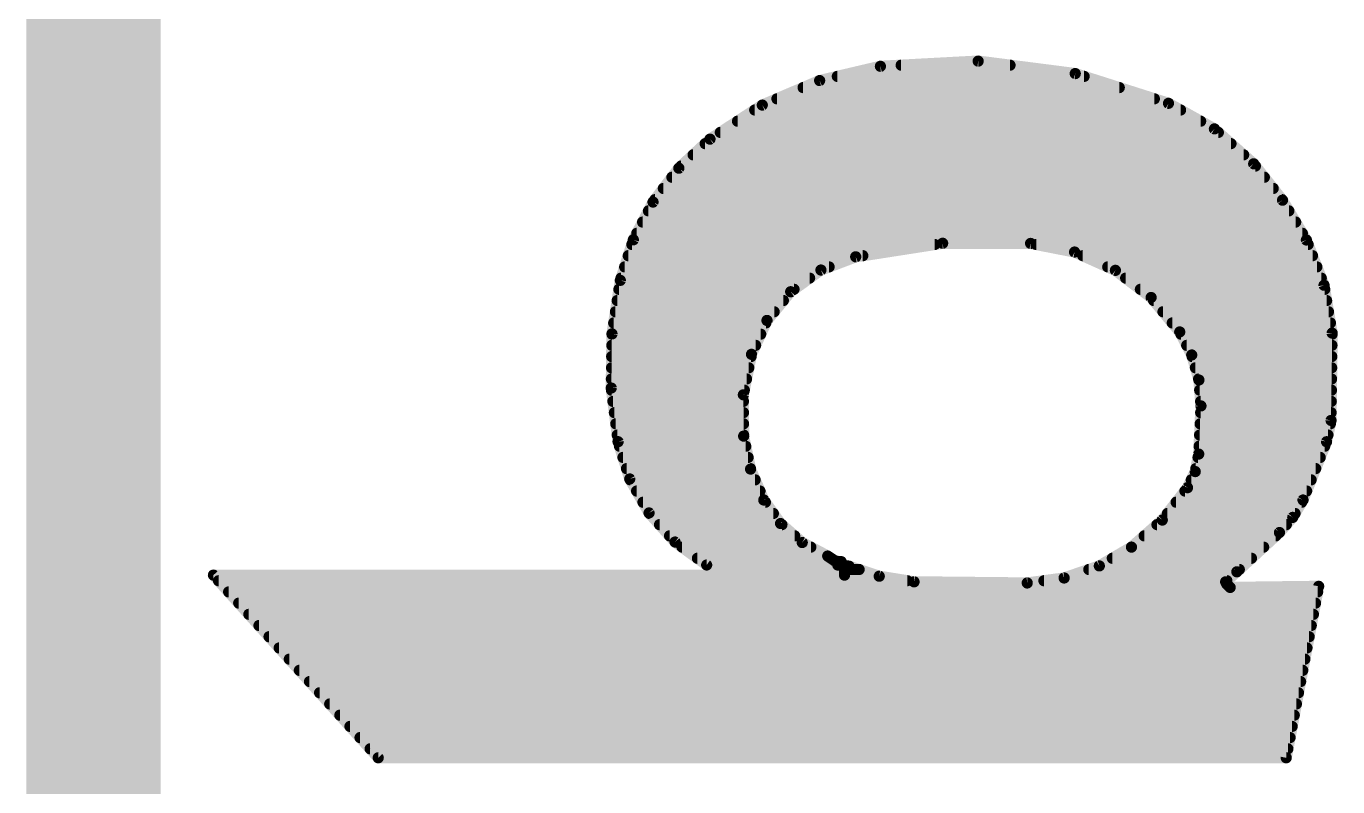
# Model space of a CAD drawing. Extents: x -6.3 to 44.5, y -10.2 to 43.3.
# Drawn here: x -0.152 to 2.819, y 8.448 to 10.172 of the extents above; entities that cross this region are included whole.
import ezdxf

# ---------------------------------------------------------------- set-up
doc = ezdxf.new("R2010")
doc.units = 0
doc.layers.add('20', color=53, linetype='CONTINUOUS')
doc.layers.add('22', color=40, linetype='CONTINUOUS')

msp = doc.modelspace()

# ---------------------------------------------------------------- linework, layer by layer
at = {"layer": '20', "const_width": 0.3048}
msp.add_lwpolyline([(0, 39.37), (0, 3.81)], dxfattribs=at)
at = {"layer": '22', "const_width": 0.0254}
for points in [[(2.0046, 10.0931), (1.7831, 10.0813)], [(2.2246, 10.0648), (2.0046, 10.0931)], [(1.7831, 10.0813), (1.6455, 10.049)], [(1.8301, 10.0838), (2.0768, 10.0838)], [(2.4359, 9.9974), (2.2246, 10.0648)], [(1.6455, 10.049), (1.5154, 9.9934)], [(1.608, 10.033), (2.3243, 10.033)], [(1.6855, 10.0584), (2.2447, 10.0584)], [(1.5486, 10.0076), (2.4039, 10.0076)], [(1.5154, 9.9934), (1.397, 9.9162)], [(1.4983, 9.9822), (2.4632, 9.9822)], [(2.5399, 9.9394), (2.4359, 9.9974)], [(1.4593, 9.9568), (2.5087, 9.9568)], [(1.397, 9.9162), (1.3263, 9.8504)], [(1.4203, 9.9314), (2.5489, 9.9314)], [(2.6289, 9.8603), (2.5399, 9.9394)], [(1.386, 9.906), (2.5775, 9.906)], [(1.3315, 9.8552), (2.6329, 9.8552)], [(1.3588, 9.8806), (2.6061, 9.8806)], [(2.6942, 9.7778), (2.6289, 9.8603)], [(1.3263, 9.8504), (1.2679, 9.7736)], [(1.3106, 9.8298), (2.6531, 9.8298)], [(1.2913, 9.8044), (2.6732, 9.8044)], [(1.2679, 9.7736), (1.2233, 9.688)], [(1.272, 9.779), (2.6933, 9.779)], [(2.7483, 9.6876), (2.6942, 9.7778)], [(1.2574, 9.7536), (2.7087, 9.7536)], [(1.2442, 9.7282), (2.724, 9.7282)], [(1.2233, 9.688), (1.1938, 9.5961)], [(1.2199, 9.6774), (1.906, 9.6774)], [(1.231, 9.7028), (2.7392, 9.7028)], [(1.7272, 9.6495), (1.9241, 9.6802)], [(1.9241, 9.6802), (2.1234, 9.6799)], [(2.1234, 9.6799), (2.223, 9.6604)], [(2.1361, 9.6774), (2.7523, 9.6774)], [(2.7883, 9.5852), (2.7483, 9.6876)], [(1.2117, 9.652), (1.7432, 9.652)], [(1.6483, 9.6196), (1.7272, 9.6495)], [(2.223, 9.6604), (2.3156, 9.6188)], [(2.2416, 9.652), (2.7622, 9.652)], [(1.2036, 9.6266), (1.6669, 9.6266)], [(1.5798, 9.5704), (1.6483, 9.6196)], [(2.2982, 9.6266), (2.7721, 9.6266)], [(2.3156, 9.6188), (2.3964, 9.5574)], [(1.1938, 9.5961), (1.1749, 9.4748)], [(1.1954, 9.6012), (1.6227, 9.6012)], [(2.3388, 9.6012), (2.7821, 9.6012)], [(1.1906, 9.5758), (1.5873, 9.5758)], [(1.5261, 9.5052), (1.5798, 9.5704)], [(2.3722, 9.5758), (2.7899, 9.5758)], [(2.3964, 9.5574), (2.4613, 9.4793)], [(2.8067, 9.4767), (2.7883, 9.5852)], [(1.1867, 9.5504), (1.5633, 9.5504)], [(2.4022, 9.5504), (2.7942, 9.5504)], [(1.1788, 9.4996), (1.5235, 9.4996)], [(1.1827, 9.525), (1.5424, 9.525)], [(1.491, 9.4285), (1.5261, 9.5052)], [(2.4233, 9.525), (2.7985, 9.525)], [(2.4444, 9.4996), (2.8028, 9.4996)], [(1.1749, 9.4748), (1.1732, 9.3521)], [(1.1749, 9.4742), (1.5119, 9.4742)], [(2.4613, 9.4793), (2.4885, 9.427)], [(2.464, 9.4742), (2.8067, 9.4742)], [(2.8042, 9.2786), (2.8067, 9.4767)], [(1.1745, 9.4488), (1.5003, 9.4488)], [(2.4771, 9.4488), (2.8063, 9.4488)], [(1.1742, 9.4234), (1.49, 9.4234)], [(1.4726, 9.3367), (1.491, 9.4285)], [(2.4885, 9.427), (2.5048, 9.3704)], [(2.4895, 9.4234), (2.806, 9.4234)], [(1.1738, 9.398), (1.4849, 9.398)], [(2.4968, 9.398), (2.8057, 9.398)], [(1.1732, 9.3521), (1.1887, 9.2304)], [(1.1735, 9.3726), (1.4798, 9.3726)], [(2.5041, 9.3726), (2.8054, 9.3726)], [(2.5048, 9.3704), (2.5095, 9.3116)], [(1.1738, 9.3472), (1.4747, 9.3472)], [(1.177, 9.3218), (1.4727, 9.3218)], [(1.4732, 9.2431), (1.4726, 9.3367)], [(2.5066, 9.3472), (2.8051, 9.3472)], [(2.5087, 9.3218), (2.8047, 9.3218)], [(1.1803, 9.2964), (1.4729, 9.2964)], [(2.5095, 9.3116), (2.5044, 9.2024)], [(2.5088, 9.2964), (2.8044, 9.2964)], [(1.1835, 9.271), (1.473, 9.271)], [(2.5076, 9.271), (2.8026, 9.271)], [(2.794, 9.2304), (2.8042, 9.2786)], [(1.1868, 9.2456), (1.4732, 9.2456)], [(1.1887, 9.2304), (1.2151, 9.146)], [(1.4889, 9.1684), (1.4732, 9.2431)], [(2.5064, 9.2456), (2.7972, 9.2456)], [(2.7407, 9.0983), (2.794, 9.2304)], [(1.1919, 9.2202), (1.478, 9.2202)], [(2.5044, 9.2024), (2.4965, 9.1627)], [(2.5052, 9.2202), (2.7899, 9.2202)], [(1.1998, 9.1948), (1.4833, 9.1948)], [(2.5029, 9.1948), (2.7796, 9.1948)], [(1.2078, 9.1694), (1.4887, 9.1694)], [(1.2151, 9.146), (1.2588, 9.069)], [(1.2162, 9.144), (1.4993, 9.144)], [(1.5189, 9.0983), (1.4889, 9.1684)], [(2.4965, 9.1627), (2.479, 9.1262)], [(2.4875, 9.144), (2.7591, 9.144)], [(2.4978, 9.1694), (2.7694, 9.1694)], [(1.2307, 9.1186), (1.5102, 9.1186)], [(2.479, 9.1262), (2.4218, 9.053)], [(2.4731, 9.1186), (2.7489, 9.1186)], [(1.2451, 9.0932), (1.5225, 9.0932)], [(1.5568, 9.0451), (1.5189, 9.0983)], [(2.4532, 9.0932), (2.7377, 9.0932)], [(2.7174, 9.059), (2.7407, 9.0983)], [(1.2588, 9.069), (1.3178, 9.003)], [(1.2599, 9.0678), (1.5406, 9.0678)], [(2.4218, 9.053), (2.352, 8.9916)], [(2.4334, 9.0678), (2.7227, 9.0678)], [(2.6873, 9.0246), (2.7174, 9.059)], [(1.2826, 9.0424), (1.5599, 9.0424)], [(1.606, 9.002), (1.5568, 9.0451)], [(2.4098, 9.0424), (2.7029, 9.0424)], [(2.5908, 8.9357), (2.6873, 9.0246)], [(1.3053, 9.017), (1.5888, 9.017)], [(1.3178, 9.003), (1.3894, 8.951)], [(1.6637, 8.9713), (1.606, 9.002)], [(2.3809, 9.017), (2.6791, 9.017)], [(1.3335, 8.9916), (1.6255, 8.9916)], [(1.3685, 8.9662), (1.6713, 8.9662)], [(1.6713, 8.9662), (1.6637, 8.9713)], [(1.6794, 8.9606), (1.6713, 8.9662)], [(2.352, 8.9916), (2.2792, 8.949)], [(2.3086, 8.9662), (2.6239, 8.9662)], [(2.352, 8.9916), (2.6515, 8.9916)], [(1.3894, 8.951), (1.6866, 8.951)], [(1.6891, 8.9586), (1.6794, 8.9606)], [(1.6866, 8.951), (1.6942, 8.9586)], [(1.6942, 8.9586), (1.6891, 8.9586)], [(1.7024, 8.9445), (1.7018, 8.9408)], [(1.7018, 8.9408), (1.7018, 8.9281)], [(1.7018, 8.9408), (1.7348, 8.9408)], [(1.7048, 8.9475), (1.7024, 8.9445)], [(1.7083, 8.9489), (1.7048, 8.9475)], [(1.712, 8.9484), (1.7083, 8.9489)], [(1.7805, 8.9256), (1.712, 8.9484)], [(2.2792, 8.949), (2.1994, 8.9216)], [(2.2553, 8.9408), (2.5963, 8.9408)], [(2.5654, 8.9129), (2.5908, 8.9357)], [(1.7018, 8.9281), (0.2718, 8.9281)], [(0.2718, 8.9281), (0.6452, 8.5141)], [(0.2833, 8.9154), (1.8438, 8.9154)], [(1.8593, 8.9129), (1.7805, 8.9256)], [(2.1158, 8.9103), (1.8593, 8.9129)], [(2.1994, 8.9216), (2.1158, 8.9103)], [(2.1536, 8.9154), (2.5682, 8.9154)], [(2.5679, 8.9078), (2.5654, 8.9129)], [(2.5756, 8.9002), (2.5679, 8.9078)], [(0.3062, 8.89), (2.7738, 8.89)], [(2.7762, 8.9027), (2.5756, 8.9002)], [(2.7026, 8.5141), (2.7762, 8.9027)], [(0.3291, 8.8646), (2.769, 8.8646)], [(0.352, 8.8392), (2.7642, 8.8392)], [(0.3749, 8.8138), (2.7594, 8.8138)], [(0.3978, 8.7884), (2.7546, 8.7884)], [(0.4207, 8.763), (2.7497, 8.763)], [(0.4436, 8.7376), (2.7449, 8.7376)], [(0.4665, 8.7122), (2.7401, 8.7122)], [(0.4894, 8.6868), (2.7353, 8.6868)], [(0.5123, 8.6614), (2.7305, 8.6614)], [(0.5353, 8.636), (2.7257, 8.636)], [(0.5582, 8.6106), (2.7209, 8.6106)], [(0.5811, 8.5852), (2.7161, 8.5852)], [(0.604, 8.5598), (2.7113, 8.5598)], [(0.6269, 8.5344), (2.7064, 8.5344)], [(0.6452, 8.5141), (2.7026, 8.5141)]]:
    msp.add_lwpolyline(points, dxfattribs=at)
at = {"layer": '22', "const_width": 0.0127}
for points in [[(2.0054, 10.0994, 1), (2.0038, 10.0868)], [(2.0049, 10.0867, 1), (2.0043, 10.0994)], [(1.7828, 10.0876, 1), (1.7834, 10.075)], [(1.7846, 10.0751, 1), (1.7816, 10.0875)], [(1.8301, 10.0901, 1), (1.8301, 10.0775)], [(2.0768, 10.0775, 1), (2.0768, 10.0901)], [(2.2265, 10.0709, 1), (2.2227, 10.0588)], [(2.2238, 10.0585, 1), (2.2254, 10.0711)], [(1.608, 10.0394, 1), (1.608, 10.0267)], [(1.644, 10.0552, 1), (1.6469, 10.0428)], [(1.6479, 10.0432, 1), (1.643, 10.0548)], [(1.6855, 10.0648, 1), (1.6855, 10.0521)], [(2.2447, 10.0521, 1), (2.2447, 10.0648)], [(2.3243, 10.0267, 1), (2.3243, 10.0394)], [(1.5486, 10.0139, 1), (1.5486, 10.0013)], [(2.4039, 10.0013, 1), (2.4039, 10.0139)], [(1.4983, 9.9886, 1), (1.4983, 9.9759)], [(1.513, 9.9992, 1), (1.5179, 9.9876)], [(1.5189, 9.9881, 1), (1.512, 9.9987)], [(2.439, 10.0029, 1), (2.4328, 9.9919)], [(2.434, 9.9914, 1), (2.4378, 10.0034)], [(2.4632, 9.9759, 1), (2.4632, 9.9886)], [(1.4593, 9.9632, 1), (1.4593, 9.9505)], [(2.5087, 9.9505, 1), (2.5087, 9.9632)], [(1.3935, 9.9215, 1), (1.4005, 9.9109)], [(1.4013, 9.9116, 1), (1.3927, 9.9208)], [(1.4203, 9.9377, 1), (1.4203, 9.9251)], [(2.5441, 9.9442, 1), (2.5357, 9.9347)], [(2.5368, 9.9339, 1), (2.543, 9.945)], [(2.5489, 9.9251, 1), (2.5489, 9.9377)], [(1.386, 9.9123, 1), (1.386, 9.8997)], [(2.5775, 9.8997, 1), (2.5775, 9.9123)], [(1.3315, 9.8615, 1), (1.3315, 9.8489)], [(1.3588, 9.887, 1), (1.3588, 9.8743)], [(2.6061, 9.8743, 1), (2.6061, 9.887)], [(2.6339, 9.8642, 1), (2.6239, 9.8564)], [(2.6247, 9.8556, 1), (2.6331, 9.865)], [(2.6329, 9.8489, 1), (2.6329, 9.8615)], [(1.3106, 9.8361, 1), (1.3106, 9.8235)], [(1.322, 9.8551, 1), (1.3307, 9.8458)], [(1.3314, 9.8466, 1), (1.3213, 9.8543)], [(2.6531, 9.8235, 1), (2.6531, 9.8361)], [(1.2913, 9.8108, 1), (1.2913, 9.7981)], [(2.6732, 9.7981, 1), (2.6732, 9.8108)], [(1.2628, 9.7775, 1), (1.2729, 9.7698)], [(1.2735, 9.7707, 1), (1.2622, 9.7766)], [(1.272, 9.7853, 1), (1.272, 9.7727)], [(2.6997, 9.7811, 1), (2.6888, 9.7746)], [(2.6892, 9.7739, 1), (2.6992, 9.7818)], [(2.6933, 9.7727, 1), (2.6933, 9.7853)], [(1.2574, 9.7599, 1), (1.2574, 9.7473)], [(2.7087, 9.7473, 1), (2.7087, 9.7599)], [(1.2442, 9.7346, 1), (1.2442, 9.7219)], [(2.724, 9.7219, 1), (2.724, 9.7346)], [(1.2199, 9.6837, 1), (1.2199, 9.6711)], [(1.2176, 9.691, 1), (1.2289, 9.6851)], [(1.2293, 9.6861, 1), (1.2172, 9.69)], [(1.231, 9.7091, 1), (1.231, 9.6965)], [(1.906, 9.6711, 1), (1.906, 9.6837)], [(1.9241, 9.6866, 1), (1.9241, 9.6739)], [(1.9251, 9.674, 1), (1.9231, 9.6865)], [(2.1246, 9.6861, 1), (2.1222, 9.6737)], [(2.1234, 9.6736, 1), (2.1234, 9.6862)], [(2.1361, 9.6837, 1), (2.1361, 9.6711)], [(2.7392, 9.6965, 1), (2.7392, 9.7091)], [(2.7542, 9.6899, 1), (2.7424, 9.6853)], [(2.7429, 9.6843, 1), (2.7537, 9.6909)], [(2.7523, 9.6711, 1), (2.7523, 9.6837)], [(1.2117, 9.6584, 1), (1.2117, 9.6457)], [(1.7262, 9.6558, 1), (1.7282, 9.6432)], [(1.7295, 9.6436, 1), (1.7249, 9.6554)], [(1.7432, 9.6457, 1), (1.7432, 9.6584)], [(2.2256, 9.6661, 1), (2.2204, 9.6546)], [(2.2218, 9.6541, 1), (2.2242, 9.6666)], [(2.2416, 9.6584, 1), (2.2416, 9.6457)], [(2.7622, 9.6457, 1), (2.7622, 9.6584)], [(1.2036, 9.6329, 1), (1.2036, 9.6203)], [(1.6461, 9.6255, 1), (1.6506, 9.6136)], [(1.652, 9.6144, 1), (1.6446, 9.6247)], [(1.6669, 9.6203, 1), (1.6669, 9.6329)], [(2.2982, 9.6329, 1), (2.2982, 9.6203)], [(2.3195, 9.6239, 1), (2.3118, 9.6137)], [(2.313, 9.613, 1), (2.3182, 9.6246)], [(2.7721, 9.6203, 1), (2.7721, 9.6329)], [(1.2001, 9.5951, 1), (1.1875, 9.5971)], [(1.1878, 9.598, 1), (1.1998, 9.5942)], [(1.1954, 9.6075, 1), (1.1954, 9.5949)], [(1.6227, 9.5949, 1), (1.6227, 9.6075)], [(2.3388, 9.6075, 1), (2.3388, 9.5949)], [(2.7821, 9.5949, 1), (2.7821, 9.6075)], [(1.1906, 9.5822, 1), (1.1906, 9.5695)], [(1.5761, 9.5755, 1), (1.5835, 9.5652)], [(1.5847, 9.5663, 1), (1.5749, 9.5744)], [(1.5873, 9.5695, 1), (1.5873, 9.5822)], [(2.3722, 9.5822, 1), (2.3722, 9.5695)], [(2.4013, 9.5614, 1), (2.3916, 9.5533)], [(2.7946, 9.5862, 1), (2.7821, 9.5841)], [(2.7824, 9.5828, 1), (2.7943, 9.5875)], [(2.7899, 9.5695, 1), (2.7899, 9.5822)], [(1.1867, 9.5567, 1), (1.1867, 9.5441)], [(1.5633, 9.5441, 1), (1.5633, 9.5567)], [(2.3926, 9.5523, 1), (2.4003, 9.5624)], [(2.4022, 9.5567, 1), (2.4022, 9.5441)], [(2.7942, 9.5441, 1), (2.7942, 9.5567)], [(1.1788, 9.506, 1), (1.1788, 9.4933)], [(1.1827, 9.5313, 1), (1.1827, 9.5187)], [(1.5212, 9.5093, 1), (1.531, 9.5012)], [(1.5319, 9.5026, 1), (1.5203, 9.5079)], [(1.5235, 9.4933, 1), (1.5235, 9.506)], [(1.5424, 9.5187, 1), (1.5424, 9.5313)], [(2.4233, 9.5313, 1), (2.4233, 9.5187)], [(2.4444, 9.506, 1), (2.4444, 9.4933)], [(2.7985, 9.5187, 1), (2.7985, 9.5313)], [(2.8028, 9.4933, 1), (2.8028, 9.506)], [(1.1812, 9.4748, 1), (1.1685, 9.4749)], [(1.1686, 9.4758, 1), (1.1812, 9.4739)], [(1.1749, 9.4805, 1), (1.1749, 9.4679)], [(1.5119, 9.4679, 1), (1.5119, 9.4805)], [(2.4669, 9.4822, 1), (2.4557, 9.4764)], [(2.4564, 9.4752, 1), (2.4662, 9.4834)], [(2.464, 9.4805, 1), (2.464, 9.4679)], [(2.813, 9.4766, 1), (2.8004, 9.4768)], [(2.8004, 9.4756, 1), (2.813, 9.4778)], [(2.8067, 9.4679, 1), (2.8067, 9.4805)], [(1.1745, 9.4551, 1), (1.1745, 9.4425)], [(1.5003, 9.4425, 1), (1.5003, 9.4551)], [(2.4771, 9.4551, 1), (2.4771, 9.4425)], [(2.8063, 9.4425, 1), (2.8063, 9.4551)], [(1.1742, 9.4298, 1), (1.1742, 9.4171)], [(1.4852, 9.4311, 1), (1.4968, 9.4259)], [(1.4972, 9.4273, 1), (1.4848, 9.4297)], [(1.49, 9.4171, 1), (1.49, 9.4298)], [(2.4946, 9.4288, 1), (2.4824, 9.4252)], [(2.4828, 9.4241, 1), (2.4941, 9.4299)], [(2.4895, 9.4298, 1), (2.4895, 9.4171)], [(2.806, 9.4171, 1), (2.806, 9.4298)], [(1.1738, 9.4043, 1), (1.1738, 9.3917)], [(1.4849, 9.3917, 1), (1.4849, 9.4043)], [(2.4968, 9.4043, 1), (2.4968, 9.3917)], [(2.8057, 9.3917, 1), (2.8057, 9.4043)], [(1.1795, 9.3529, 1), (1.1669, 9.3513)], [(1.1735, 9.3789, 1), (1.1735, 9.3663)], [(1.4798, 9.3663, 1), (1.4798, 9.3789)], [(2.5041, 9.3789, 1), (2.5041, 9.3663)], [(2.5111, 9.3709, 1), (2.4984, 9.3698)], [(2.4987, 9.3686, 1), (2.5109, 9.3721)], [(2.8054, 9.3663, 1), (2.8054, 9.3789)], [(1.1668, 9.3522, 1), (1.1795, 9.352)], [(1.1738, 9.3536, 1), (1.1738, 9.3409)], [(1.177, 9.3281, 1), (1.177, 9.3155)], [(1.479, 9.3368, 1), (1.4663, 9.3367)], [(1.4664, 9.338, 1), (1.4788, 9.3355)], [(1.4727, 9.3155, 1), (1.4727, 9.3281)], [(1.4747, 9.3409, 1), (1.4747, 9.3536)], [(2.5066, 9.3536, 1), (2.5066, 9.3409)], [(2.5087, 9.3281, 1), (2.5087, 9.3155)], [(2.8047, 9.3155, 1), (2.8047, 9.3281)], [(2.8051, 9.3409, 1), (2.8051, 9.3536)], [(1.1803, 9.3027, 1), (1.1803, 9.2901)], [(1.4729, 9.2901, 1), (1.4729, 9.3027)], [(2.5088, 9.3027, 1), (2.5088, 9.2901)], [(2.5158, 9.3113, 1), (2.5032, 9.3119)], [(2.5032, 9.3111, 1), (2.5158, 9.3121)], [(2.8044, 9.2901, 1), (2.8044, 9.3027)], [(1.1835, 9.2774, 1), (1.1835, 9.2647)], [(1.473, 9.2647, 1), (1.473, 9.2774)], [(2.5076, 9.2774, 1), (2.5076, 9.2647)], [(2.7979, 9.2787, 1), (2.8105, 9.2785)], [(2.8104, 9.2773, 1), (2.798, 9.2799)], [(2.8026, 9.2647, 1), (2.8026, 9.2774)], [(1.1868, 9.2519, 1), (1.1868, 9.2393)], [(1.1948, 9.2323, 1), (1.1826, 9.2285)], [(1.4794, 9.2444, 1), (1.467, 9.2418)], [(1.4669, 9.2431, 1), (1.4795, 9.2431)], [(1.4732, 9.2393, 1), (1.4732, 9.2519)], [(2.5064, 9.2519, 1), (2.5064, 9.2393)], [(2.7999, 9.228, 1), (2.7881, 9.2328)], [(2.7972, 9.2393, 1), (2.7972, 9.2519)], [(1.1824, 9.2296, 1), (1.195, 9.2312)], [(1.1919, 9.2265, 1), (1.1919, 9.2139)], [(1.478, 9.2139, 1), (1.478, 9.2265)], [(2.5106, 9.2012, 1), (2.4982, 9.2036)], [(2.5052, 9.2265, 1), (2.5052, 9.2139)], [(2.7878, 9.2317, 1), (2.8002, 9.2291)], [(2.7899, 9.2139, 1), (2.7899, 9.2265)], [(1.1998, 9.2012, 1), (1.1998, 9.1885)], [(1.4833, 9.1885, 1), (1.4833, 9.2012)], [(2.5029, 9.2012, 1), (2.5029, 9.1885)], [(2.4981, 9.2027, 1), (2.5107, 9.2021)], [(2.7796, 9.1885, 1), (2.7796, 9.2012)], [(1.2078, 9.1758, 1), (1.2078, 9.1631)], [(1.2207, 9.1491, 1), (1.2096, 9.1428)], [(1.2091, 9.1441, 1), (1.2212, 9.1478)], [(1.2162, 9.1503, 1), (1.2162, 9.1377)], [(1.4947, 9.1709, 1), (1.483, 9.1659)], [(1.4827, 9.1671, 1), (1.4951, 9.1697)], [(1.4887, 9.1631, 1), (1.4887, 9.1758)], [(1.4993, 9.1377, 1), (1.4993, 9.1503)], [(2.4875, 9.1503, 1), (2.4875, 9.1377)], [(2.4902, 9.164, 1), (2.5027, 9.1615)], [(2.5022, 9.16, 1), (2.4907, 9.1655)], [(2.4978, 9.1758, 1), (2.4978, 9.1631)], [(2.7591, 9.1377, 1), (2.7591, 9.1503)], [(2.7694, 9.1631, 1), (2.7694, 9.1758)], [(1.2307, 9.125, 1), (1.2307, 9.1123)], [(1.5102, 9.1123, 1), (1.5102, 9.125)], [(2.4731, 9.125, 1), (2.4731, 9.1123)], [(2.4733, 9.1289, 1), (2.4847, 9.1235)], [(2.484, 9.1223, 1), (2.474, 9.1301)], [(2.7489, 9.1123, 1), (2.7489, 9.125)], [(1.2451, 9.0996, 1), (1.2451, 9.0869)], [(1.5241, 9.102, 1), (1.5137, 9.0946)], [(1.5131, 9.0958, 1), (1.5247, 9.1008)], [(1.5225, 9.0869, 1), (1.5225, 9.0996)], [(2.4532, 9.0996, 1), (2.4532, 9.0869)], [(2.7348, 9.1007, 1), (2.7466, 9.0959)], [(2.7462, 9.0951, 1), (2.7352, 9.1015)], [(2.7377, 9.0869, 1), (2.7377, 9.0996)], [(1.2636, 9.0732, 1), (1.2541, 9.0648)], [(1.2533, 9.0659, 1), (1.2644, 9.0721)], [(1.2599, 9.0741, 1), (1.2599, 9.0615)], [(1.5406, 9.0615, 1), (1.5406, 9.0741)], [(2.426, 9.0482, 1), (2.4176, 9.0577)], [(2.4334, 9.0741, 1), (2.4334, 9.0615)], [(2.712, 9.0622, 1), (2.7229, 9.0557)], [(2.7222, 9.0548, 1), (2.7127, 9.0631)], [(2.7227, 9.0615, 1), (2.7227, 9.0741)], [(1.2826, 9.0488, 1), (1.2826, 9.0361)], [(1.561, 9.0498, 1), (1.5527, 9.0403)], [(1.5517, 9.0414, 1), (1.562, 9.0488)], [(1.5599, 9.0361, 1), (1.5599, 9.0488)], [(2.4098, 9.0488, 1), (2.4098, 9.0361)], [(2.4168, 9.0569, 1), (2.4268, 9.049)], [(2.6825, 9.0288, 1), (2.6921, 9.0204)], [(2.6916, 9.0199, 1), (2.683, 9.0293)], [(2.7029, 9.0361, 1), (2.7029, 9.0488)], [(1.3053, 9.0234, 1), (1.3053, 9.0107)], [(1.3215, 9.0082, 1), (1.3141, 8.9979)], [(1.3131, 8.9988, 1), (1.3225, 9.0073)], [(1.5888, 9.0107, 1), (1.5888, 9.0234)], [(1.609, 9.0076, 1), (1.603, 8.9964)], [(1.6018, 8.9972, 1), (1.6102, 9.0067)], [(2.3809, 9.0234, 1), (2.3809, 9.0107)], [(2.6791, 9.0107, 1), (2.6791, 9.0234)], [(1.3335, 8.9979, 1), (1.3335, 8.9853)], [(1.3685, 8.9726, 1), (1.3685, 8.9599)], [(1.6255, 8.9853, 1), (1.6255, 8.9979)], [(1.6672, 8.9766, 1), (1.6602, 8.966)], [(1.6607, 8.9657, 1), (1.6667, 8.9769)], [(1.6749, 8.9714, 1), (1.6677, 8.961)], [(1.6678, 8.9609, 1), (1.6748, 8.9715)], [(1.6713, 8.9599, 1), (1.6713, 8.9726)], [(2.3086, 8.9726, 1), (2.3086, 8.9599)], [(2.3478, 8.9964, 1), (2.3562, 8.9868)], [(2.352, 8.9979, 1), (2.352, 8.9853)], [(2.3552, 8.9861, 1), (2.3488, 8.9971)], [(2.6239, 8.9599, 1), (2.6239, 8.9726)], [(2.6515, 8.9853, 1), (2.6515, 8.9979)], [(1.3894, 8.9573, 1), (1.3894, 8.9447)], [(1.3857, 8.9459, 1), (1.3931, 8.9561)], [(1.6807, 8.9668, 1), (1.6782, 8.9544)], [(1.6758, 8.9554, 1), (1.683, 8.9658)], [(1.6821, 8.9555, 1), (1.6911, 8.9465)], [(1.6891, 8.9649, 1), (1.6891, 8.9523)], [(1.6866, 8.9447, 1), (1.6866, 8.9573)], [(1.6878, 8.9524, 1), (1.6904, 8.9648)], [(1.6987, 8.9541, 1), (1.6897, 8.9631)], [(1.6942, 8.9523, 1), (1.6942, 8.9649)], [(1.7082, 8.9408, 1), (1.6954, 8.9408)], [(1.7018, 8.9472, 1), (1.7018, 8.9345)], [(1.6955, 8.9418, 1), (1.7081, 8.9398)], [(1.7087, 8.9435, 1), (1.6961, 8.9455)], [(1.6974, 8.9485, 1), (1.7074, 8.9406)], [(1.7024, 8.9534, 1), (1.7071, 8.9416)], [(1.7097, 8.9435, 1), (1.6998, 8.9514)], [(1.7091, 8.9552, 1), (1.7074, 8.9426)], [(1.714, 8.9544, 1), (1.71, 8.9424)], [(1.7106, 8.943, 1), (1.7059, 8.9548)], [(1.7112, 8.9421, 1), (1.7128, 8.9547)], [(1.7348, 8.9345, 1), (1.7348, 8.9472)], [(2.2553, 8.9472, 1), (2.2553, 8.9345)], [(2.276, 8.9545, 1), (2.2824, 8.9435)], [(2.2812, 8.943, 1), (2.2771, 8.955)], [(2.5865, 8.9404, 1), (2.5951, 8.931)], [(2.595, 8.931, 1), (2.5866, 8.9404)], [(2.5963, 8.9345, 1), (2.5963, 8.9472)], [(0.2718, 8.9345, 1), (0.2718, 8.9218)], [(0.2765, 8.9324, 1), (0.2671, 8.9238)], [(0.2833, 8.9217, 1), (0.2833, 8.9091)], [(1.6954, 8.9281, 1), (1.7082, 8.9281)], [(1.7018, 8.9218, 1), (1.7018, 8.9345)], [(1.7815, 8.9319, 1), (1.7795, 8.9193)], [(1.7785, 8.9196, 1), (1.7825, 8.9316)], [(1.8438, 8.9091, 1), (1.8438, 8.9217)], [(1.8594, 8.9192, 1), (1.8592, 8.9066)], [(1.8583, 8.9066, 1), (1.8603, 8.9192)], [(2.115, 8.9166, 1), (2.1166, 8.904)], [(2.1157, 8.904, 1), (2.1159, 8.9166)], [(2.1536, 8.9217, 1), (2.1536, 8.9091)], [(2.1973, 8.9276, 1), (2.2015, 8.9156)], [(2.2003, 8.9153, 1), (2.1986, 8.9279)], [(2.5711, 8.9157, 1), (2.5597, 8.9101)], [(2.5612, 8.9176, 1), (2.5696, 8.9082)], [(2.5724, 8.9123, 1), (2.5634, 8.9033)], [(2.5622, 8.905, 1), (2.5736, 8.9106)], [(2.5682, 8.9091, 1), (2.5682, 8.9217)], [(0.3062, 8.8963, 1), (0.3062, 8.8837)], [(2.5755, 8.9065, 1), (2.5757, 8.8939)], [(2.5711, 8.8957, 1), (2.5801, 8.9047)], [(2.7824, 8.9015, 1), (2.77, 8.9039)], [(2.7738, 8.8837, 1), (2.7738, 8.8963)], [(2.7763, 8.8964, 1), (2.7761, 8.909)], [(0.3291, 8.871, 1), (0.3291, 8.8583)], [(2.769, 8.8583, 1), (2.769, 8.871)], [(0.352, 8.8455, 1), (0.352, 8.8329)], [(0.3749, 8.8201, 1), (0.3749, 8.8075)], [(2.7594, 8.8075, 1), (2.7594, 8.8201)], [(2.7642, 8.8329, 1), (2.7642, 8.8455)], [(0.3978, 8.7948, 1), (0.3978, 8.7821)], [(2.7546, 8.7821, 1), (2.7546, 8.7948)], [(0.4207, 8.7693, 1), (0.4207, 8.7567)], [(2.7497, 8.7567, 1), (2.7497, 8.7693)], [(0.4436, 8.7439, 1), (0.4436, 8.7313)], [(2.7449, 8.7313, 1), (2.7449, 8.7439)], [(0.4665, 8.7186, 1), (0.4665, 8.7059)], [(2.7401, 8.7059, 1), (2.7401, 8.7186)], [(0.4894, 8.6931, 1), (0.4894, 8.6805)], [(2.7353, 8.6805, 1), (2.7353, 8.6931)], [(0.5123, 8.6677, 1), (0.5123, 8.6551)], [(0.5353, 8.6424, 1), (0.5353, 8.6297)], [(2.7257, 8.6297, 1), (2.7257, 8.6424)], [(2.7305, 8.6551, 1), (2.7305, 8.6677)], [(0.5582, 8.6169, 1), (0.5582, 8.6043)], [(2.7209, 8.6043, 1), (2.7209, 8.6169)], [(0.5811, 8.5915, 1), (0.5811, 8.5789)], [(2.7161, 8.5789, 1), (2.7161, 8.5915)], [(0.604, 8.5662, 1), (0.604, 8.5535)], [(2.7113, 8.5535, 1), (2.7113, 8.5662)], [(0.6269, 8.5407, 1), (0.6269, 8.5281)], [(2.7064, 8.5281, 1), (2.7064, 8.5407)], [(0.6452, 8.5205, 1), (0.6452, 8.5078)], [(0.6405, 8.5098, 1), (0.6499, 8.5184)], [(2.6964, 8.5153, 1), (2.7088, 8.5129)], [(2.7026, 8.5078, 1), (2.7026, 8.5205)]]:
    msp.add_lwpolyline(points, format="xyb", dxfattribs=at)

doc.saveas('drawing.dxf')
